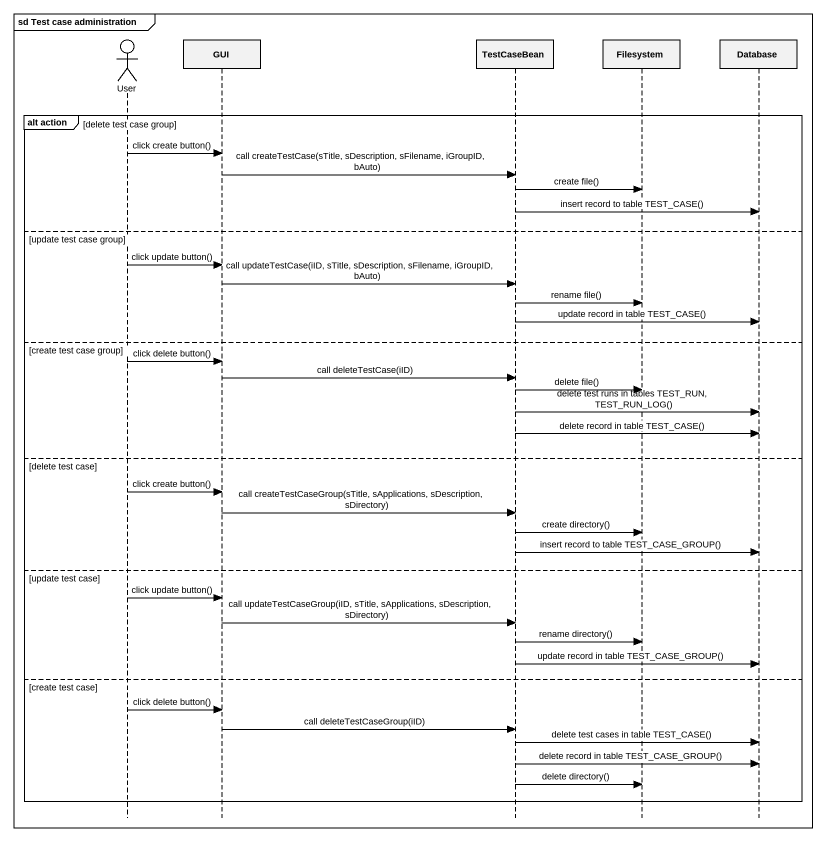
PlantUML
@startuml
mainframe sd Test case administration
hide footbox
actor User
participant GUI
participant TestCaseBean
participant Filesystem
participant "Database" as Database_

group alt action [delete test case group]
  User -> GUI : click create button()
  GUI -> TestCaseBean : call createTestCase(sTitle, sDescription, sFilename, iGroupID, bAuto)
  TestCaseBean -> Filesystem : create file()
  TestCaseBean -> Database_ : insert record to table TEST_CASE()
else update test case group
  User -> GUI : click update button()
  GUI -> TestCaseBean : call updateTestCase(iID, sTitle, sDescription, sFilename, iGroupID, bAuto)
  TestCaseBean -> Filesystem : rename file()
  TestCaseBean -> Database_ : update record in table TEST_CASE()
else create test case group
  User -> GUI : click delete button()
  GUI -> TestCaseBean : call deleteTestCase(iID)
  TestCaseBean -> Filesystem : delete file()
  TestCaseBean -> Database_ : delete test runs in tables TEST_RUN, TEST_RUN_LOG()
  TestCaseBean -> Database_ : delete record in table TEST_CASE()
else delete test case
  User -> GUI : click create button()
  GUI -> TestCaseBean : call createTestCaseGroup(sTitle, sApplications, sDescription, sDirectory)
  TestCaseBean -> Filesystem : create directory()
  TestCaseBean -> Database_ : insert record to table TEST_CASE_GROUP()
else update test case
  User -> GUI : click update button()
  GUI -> TestCaseBean : call updateTestCaseGroup(iID, sTitle, sApplications, sDescription, sDirectory)
  TestCaseBean -> Filesystem : rename directory()
  TestCaseBean -> Database_ : update record in table TEST_CASE_GROUP()
else create test case
  User -> GUI : click delete button()
  GUI -> TestCaseBean : call deleteTestCaseGroup(iID)
  TestCaseBean -> Database_ : delete test cases in table TEST_CASE()
  TestCaseBean -> Database_ : delete record in table TEST_CASE_GROUP()
  TestCaseBean -> Filesystem : delete directory()
end
@enduml
